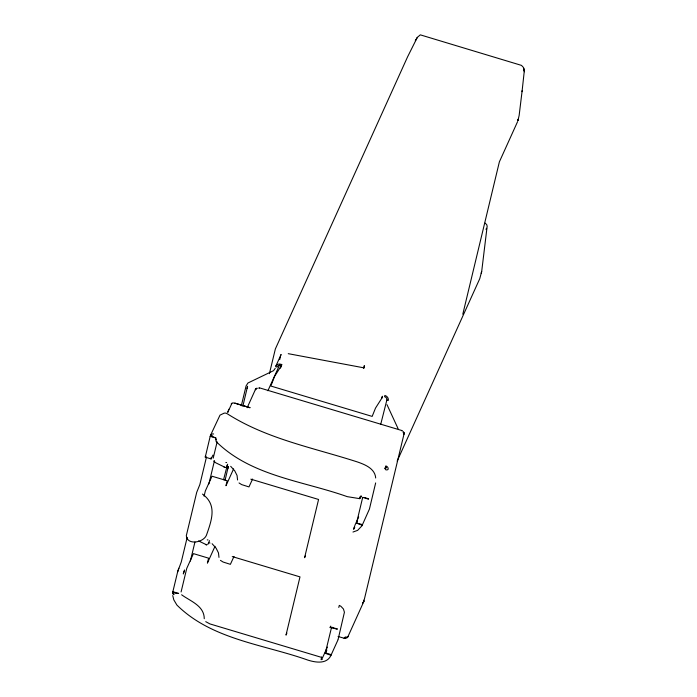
<?xml version="1.0" encoding="UTF-8"?>
<svg xmlns="http://www.w3.org/2000/svg" width="697" height="697" viewBox="0 0 697 697"><rect width="100%" height="100%" fill="white"/><g stroke="black" fill="none" stroke-linecap="round" stroke-linejoin="round"><path stroke-width="1.05" d="M331.476 627.64L337.348 628.764L337.243 629.365L331.476 627.413L332.817 627.431L331.476 627.64L325.255 653.298L330.97 655.302L331.18 654.631L325.403 652.906L326.719 650.005L325.403 652.906M401.951 430.903L402.465 430.999M403.946 434.309L403.851 432.332L403.946 434.309L363.808 601.52A3.023 2.535 24.4 0 1 362.536 603.01L363.747 601.494A3.023 1.307 22.6 0 0 363.52 600.953M522.036 91.647L524.362 70.406L523.552 67.565L521.487 65.387L420.308 34.85L417.311 37.394L407.579 56.849L275.367 348.936L269.399 373.679M397.151 461.1L479.745 278.713L481.679 271.525L487.168 226.203L486.706 224.608L485.077 223.092M522.149 90.645L519.143 115.467L517.854 120.93L518.254 119.187L518.098 120.067M259.031 388.534L259.101 388.081M375.657 482.925L369.427 509.063L361.943 525.834L357.622 530.373L352.97 532.038M172.865 591.683L172.751 592.267L175.557 593.33L178.641 593.417L172.865 591.683L177.709 571.549L181.272 561.965L187.188 537.361M227.849 468.741L228.302 466.467L225.079 480.259M247.113 388.499L247.574 386.225L242.835 406.299M202.487 494.086C217.29 504.881 211.862 519.788 206.364 535.435C203.019 542.78 187.101 545.437 186.308 535.705L196.711 492.352L199.856 484.554L206.521 456.831M486.384 228.511L486.166 229.496L486.663 228.302M210.154 436.366L215.965 437.951L210.311 435.834L205.266 457.127L211.086 458.94L212.968 455.089M481.679 271.525L481.278 273.276L481.522 272.414M181.089 591.945L186.744 568.412L193.435 553.627L208.586 558.166L207.401 563.124L215.016 546.3M204.082 496.186L205.327 491.002L212.019 476.217L227.17 480.756L225.985 485.713L233.6 468.889M213.204 458.182L217.142 441.811M190.377 561.041L194.942 542.022M208.891 483.91L214.476 460.665M223.563 479.736L227.466 464.585M241.319 405.776L246.093 385.885L247.94 383.002L273.538 370.682L275.219 368.347M279.706 359.635L280.473 356.463M363.651 368.399L364.322 365.62L364.148 367.885L288.253 353.675M359.739 498.66L360.332 496.186L361.508 496.09L360.035 497.423L360.915 497.214L359.739 498.66L347.228 496.647C303.003 480.886 251.077 476.182 216.148 441.567L215.826 438.518M380.719 424.334L386.861 400.026A3.023 2.535 24.4 0 0 384.57 396.68L384.875 395.443A4.539 3.799 24.4 0 1 388.307 400.453L386.861 400.026M338.786 607.462L339.282 605.388L340.938 606.32L343.438 608.995L344.423 612.236L338.054 639.628M462.799 314.216L499.374 161.87L517.523 121.775M362.693 497.588L364.156 497.536L368.469 499.313L368.574 498.677L362.693 497.353L356.533 523.116L362.205 525.207L362.396 524.58L356.533 523.116L357.404 521.19M280.682 367.511A9.07 0.784 -73.3 0 0 280.856 367.127L281.161 365.89A7.562 0.653 -73.3 0 1 280.743 366.683L280.368 368.086A9.07 0.784 -73.3 0 0 280.516 367.833M381.651 398.449L382.034 397.046A7.562 0.653 -73.3 0 0 382.444 396.253L382.148 397.49A9.07 0.784 -73.3 0 1 381.651 398.449L375.509 408.102L372.163 416.405L270.872 386.042L274.557 376.432L280.743 366.683M177.535 572.237L178.807 568.255M228.782 409.244L227.745 412.406L231.979 403.154L231.247 403.79M280.725 355.4L281.1 354.485L275.995 365.759M415.673 39.703L415.342 40.618L417.311 37.394M305.469 555.718L304.589 557.705L318.573 499.47L250.833 479.161M286.885 633.129L286.005 635.115L299.989 576.881L232.249 556.572M325.255 653.298L326.597 650.336M347.838 636.875L363.555 602.13M210.503 435.355L210.764 434.893L212.254 435.268L210.503 435.355L219.999 415.142L224.199 413.129L225.898 413.094L227.588 413.957C266.951 439.049 313.58 447.779 357.369 461.937C365.054 464.594 375.003 468.584 375.692 478.011M247.182 407.71L255.581 389.144M226.386 467.077L227.684 464.211M267.909 390.738L279.793 364.505M207.802 544.488L209.536 540.663M354.79 525.59L358.676 517M327.381 647.077L322.572 657.68L209.954 623.928L205.728 621.663M337.888 640.064L330.674 655.973C326.266 664.328 315.41 662.455 307.978 660.137C263.754 644.376 211.818 639.672 176.899 605.057L173.797 599.838L172.743 595.56M252.593 479.039L248.968 486.915L241.65 484.607L239.036 482.951M234.009 556.45L230.385 564.326L223.066 562.017L220.452 560.362M205.31 457.206L205.484 455.812M344.292 638.391L344.501 638.077A3.023 2.535 24.4 0 0 347.977 636.466A2.265 1.22 13.5 0 1 345.303 636.945L344.274 638.173L345.233 638.522L338.062 636.527M232.571 402.979L234.044 402.979M524.144 69.055L524.362 70.406L523.778 69.081M225.863 462.459L226.603 462.555M207.279 539.87L208.02 539.966M212.533 433.839L213.639 433.996M208.525 542.736L209.997 543.068M223.998 467.129L225.419 467.513L215.782 462.808L213.726 461.005M205.415 544.54L206.835 544.923L198.601 540.95M259.075 387.724L401.916 430.546M257.367 388.238L255.721 388.943L256.601 388.264A3.023 2.535 24.4 0 0 255.329 389.762A3.023 1.629 13.5 0 1 256.06 389.126M181.612 594.768C190.325 601.215 204.23 605.658 204.256 618.709M230.69 466.31L234.715 470.815L237.05 475.467L237.564 479.989M212.106 543.721L216.131 548.225L218.466 552.878L218.98 557.4M403.319 431.652L404.025 433.891A3.023 1.629 13.5 0 0 403.093 432.576M211.086 458.94L211.261 457.546L211.348 458.521M398.092 428.69L386.992 404.661M216.105 439.11L216.122 439.851M523.787 70.162A6.046 3.258 13.5 0 1 524.249 71.756M363.442 600.195A3.023 1.629 13.5 0 1 363.808 601.52M172.673 592.912L172.638 593.687L174.006 594.55L172.673 592.912M330.23 627.204L330.204 627.675L330.787 626.133L330.23 627.204M281.771 364.531L281.475 365.777L280.543 365.498A3.023 2.535 24.4 0 0 277.066 367.11L275.62 366.674A4.539 3.799 24.4 0 1 280.839 364.261L281.771 364.531M321.674 657.193L321.082 659.676L322.31 659.406L321.378 658.43L322.302 658.099L321.674 657.193M384.962 468.55L385.85 469.839A2.265 1.22 13.5 0 0 388.124 469.255A3.023 2.535 24.4 0 0 385.833 465.918L385.476 466.851L386.06 466.642L386.347 467.269L385.589 468.41L385.336 467.278L386.112 467.643L385.197 467.722L384.962 468.55M183.485 573.274L183.311 573.971L184.583 569.989L183.485 573.274M353.971 528.213L353.675 529.302L354.512 526.418L354.782 527.237L353.971 528.213M344.867 638.008L344.274 638.173L345.102 638.443L344.867 638.008M249.962 407.693L234.819 403.145L249.962 407.693"/></g></svg>
